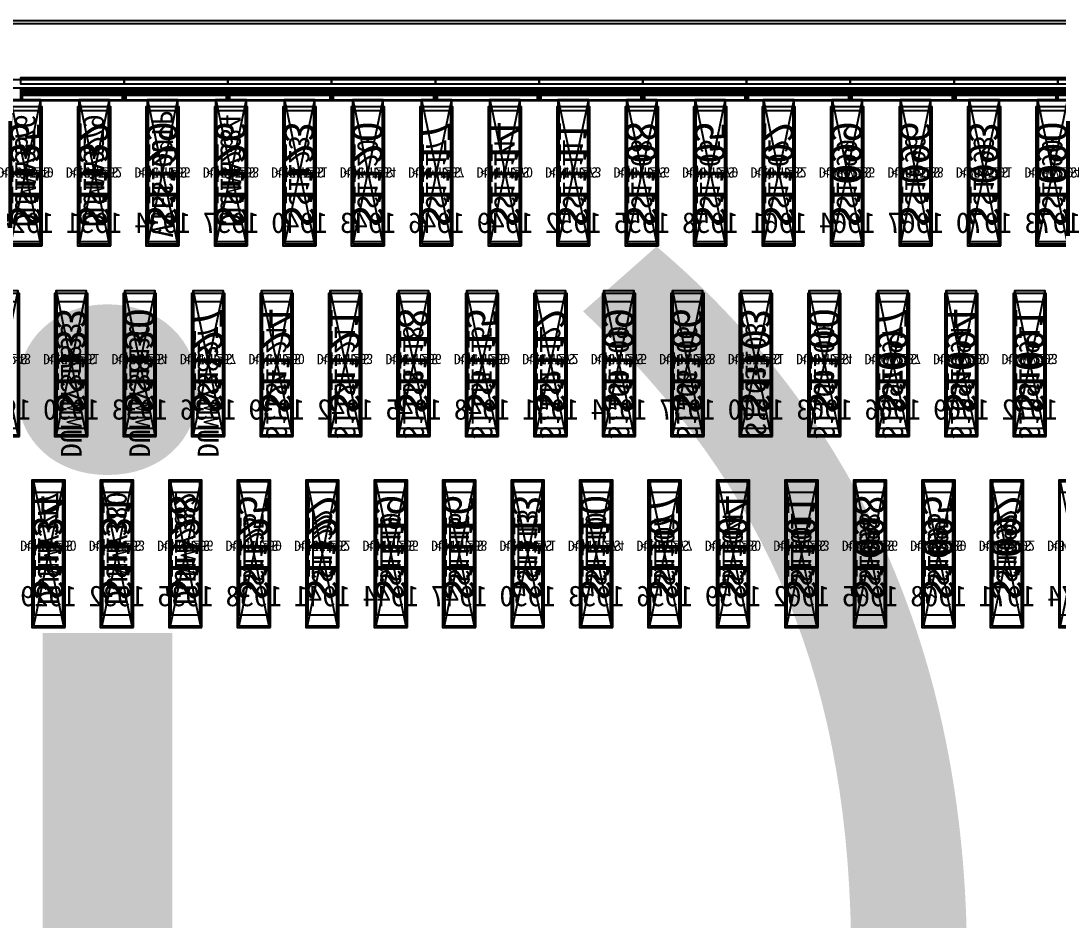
# Model space of a CAD drawing. Header units: millimetres. Extents: x 427 to 2444, y 137 to 817.
# Drawn here: x 1136.497 to 1136.997, y 301.218 to 301.651 of the extents above; entities that cross this region are included whole.
import ezdxf
from ezdxf.enums import TextEntityAlignment as Align

# ---------------------------------------------------------------- set-up
doc = ezdxf.new("R2010")
doc.units = ezdxf.units.MM
for name, color, linetype in [('L0', 211, 'Continuous'), ('L102', 91, 'Continuous'), ('L114', 213, 'Continuous'), ('L240', 60, 'Continuous'), ('L241', 200, 'Continuous'), ('L242', 51, 'Continuous'), ('L245', 53, 'Continuous'), ('L246', 93, 'Continuous'), ('L247', 13, 'Continuous'), ('L248', 171, 'Continuous'), ('L59', 140, 'Continuous'), ('L63', 4, 'Continuous')]:
    doc.layers.add(name, color=color, linetype=linetype)
doc.styles.add('txt', font='simhei.ttf')

# ---------------------------------------------------------------- blocks, each defined once
blk = doc.blocks.new('HX8394_F_PAD')
at = {"layer": 'L0'}
blk.add_lwpolyline([(-13.86, -0.4025), (-13.86, 0.4025), (13.86, 0.4025), (13.86, -0.4025), (-13.86, -0.4025)], close=True, dxfattribs=at)
at = {"layer": 'L241'}
blk.add_lwpolyline([(-13.9, -0.435), (-13.9, 0.435), (13.9, 0.435), (13.9, -0.435), (-13.9, -0.435)], close=True, dxfattribs=at)
at = {"layer": 'L242'}
for points in [[(-1.354, 0.3285), (-1.3555, 0.33), (-1.3555, 0.392), (-1.354, 0.3935), (-1.341, 0.3935), (-1.3395, 0.392), (-1.3395, 0.33), (-1.341, 0.3285), (-1.354, 0.3285)], [(-1.321, 0.3285), (-1.3225, 0.33), (-1.3225, 0.392), (-1.321, 0.3935), (-1.308, 0.3935), (-1.3065, 0.392), (-1.3065, 0.33), (-1.308, 0.3285), (-1.321, 0.3285)], [(-1.288, 0.3285), (-1.2895, 0.33), (-1.2895, 0.392), (-1.288, 0.3935), (-1.275, 0.3935), (-1.2735, 0.392), (-1.2735, 0.33), (-1.275, 0.3285), (-1.288, 0.3285)], [(-1.255, 0.3285), (-1.2565, 0.33), (-1.2565, 0.392), (-1.255, 0.3935), (-1.242, 0.3935), (-1.2405, 0.392), (-1.2405, 0.33), (-1.242, 0.3285), (-1.255, 0.3285)], [(-1.222, 0.3285), (-1.2235, 0.33), (-1.2235, 0.392), (-1.222, 0.3935), (-1.209, 0.3935), (-1.2075, 0.392), (-1.2075, 0.33), (-1.209, 0.3285), (-1.222, 0.3285)], [(-1.189, 0.3285), (-1.1905, 0.33), (-1.1905, 0.392), (-1.189, 0.3935), (-1.176, 0.3935), (-1.1745, 0.392), (-1.1745, 0.33), (-1.176, 0.3285), (-1.189, 0.3285)], [(-1.156, 0.3285), (-1.1575, 0.33), (-1.1575, 0.392), (-1.156, 0.3935), (-1.143, 0.3935), (-1.1415, 0.392), (-1.1415, 0.33), (-1.143, 0.3285), (-1.156, 0.3285)], [(-1.123, 0.3285), (-1.1245, 0.33), (-1.1245, 0.392), (-1.123, 0.3935), (-1.11, 0.3935), (-1.1085, 0.392), (-1.1085, 0.33), (-1.11, 0.3285), (-1.123, 0.3285)], [(-1.09, 0.3285), (-1.0915, 0.33), (-1.0915, 0.392), (-1.09, 0.3935), (-1.077, 0.3935), (-1.0755, 0.392), (-1.0755, 0.33), (-1.077, 0.3285), (-1.09, 0.3285)], [(-1.057, 0.3285), (-1.0585, 0.33), (-1.0585, 0.392), (-1.057, 0.3935), (-1.044, 0.3935), (-1.0425, 0.392), (-1.0425, 0.33), (-1.044, 0.3285), (-1.057, 0.3285)], [(-1.024, 0.3285), (-1.0255, 0.33), (-1.0255, 0.392), (-1.024, 0.3935), (-1.011, 0.3935), (-1.0095, 0.392), (-1.0095, 0.33), (-1.011, 0.3285), (-1.024, 0.3285)], [(-0.991, 0.3285), (-0.9925, 0.33), (-0.9925, 0.392), (-0.991, 0.3935), (-0.978, 0.3935), (-0.9765, 0.392), (-0.9765, 0.33), (-0.978, 0.3285), (-0.991, 0.3285)], [(-0.958, 0.3285), (-0.9595, 0.33), (-0.9595, 0.392), (-0.958, 0.3935), (-0.945, 0.3935), (-0.9435, 0.392), (-0.9435, 0.33), (-0.945, 0.3285), (-0.958, 0.3285)], [(-0.925, 0.3285), (-0.9265, 0.33), (-0.9265, 0.392), (-0.925, 0.3935), (-0.912, 0.3935), (-0.9105, 0.392), (-0.9105, 0.33), (-0.912, 0.3285), (-0.925, 0.3285)], [(-0.892, 0.3285), (-0.8935, 0.33), (-0.8935, 0.392), (-0.892, 0.3935), (-0.879, 0.3935), (-0.8775, 0.392), (-0.8775, 0.33), (-0.879, 0.3285), (-0.892, 0.3285)], [(-0.859, 0.3285), (-0.8605, 0.33), (-0.8605, 0.392), (-0.859, 0.3935), (-0.846, 0.3935), (-0.8445, 0.392), (-0.8445, 0.33), (-0.846, 0.3285), (-0.859, 0.3285)], [(-1.343, 0.2385), (-1.3445, 0.24), (-1.3445, 0.302), (-1.343, 0.3035), (-1.33, 0.3035), (-1.3285, 0.302), (-1.3285, 0.24), (-1.33, 0.2385), (-1.343, 0.2385)], [(-1.31, 0.2385), (-1.3115, 0.24), (-1.3115, 0.302), (-1.31, 0.3035), (-1.297, 0.3035), (-1.2955, 0.302), (-1.2955, 0.24), (-1.297, 0.2385), (-1.31, 0.2385)], [(-1.277, 0.2385), (-1.2785, 0.24), (-1.2785, 0.302), (-1.277, 0.3035), (-1.264, 0.3035), (-1.2625, 0.302), (-1.2625, 0.24), (-1.264, 0.2385), (-1.277, 0.2385)], [(-1.244, 0.2385), (-1.2455, 0.24), (-1.2455, 0.302), (-1.244, 0.3035), (-1.231, 0.3035), (-1.2295, 0.302), (-1.2295, 0.24), (-1.231, 0.2385), (-1.244, 0.2385)], [(-1.211, 0.2385), (-1.2125, 0.24), (-1.2125, 0.302), (-1.211, 0.3035), (-1.198, 0.3035), (-1.1965, 0.302), (-1.1965, 0.24), (-1.198, 0.2385), (-1.211, 0.2385)], [(-1.178, 0.2385), (-1.1795, 0.24), (-1.1795, 0.302), (-1.178, 0.3035), (-1.165, 0.3035), (-1.1635, 0.302), (-1.1635, 0.24), (-1.165, 0.2385), (-1.178, 0.2385)], [(-1.145, 0.2385), (-1.1465, 0.24), (-1.1465, 0.302), (-1.145, 0.3035), (-1.132, 0.3035), (-1.1305, 0.302), (-1.1305, 0.24), (-1.132, 0.2385), (-1.145, 0.2385)], [(-1.112, 0.2385), (-1.1135, 0.24), (-1.1135, 0.302), (-1.112, 0.3035), (-1.099, 0.3035), (-1.0975, 0.302), (-1.0975, 0.24), (-1.099, 0.2385), (-1.112, 0.2385)], [(-1.079, 0.2385), (-1.0805, 0.24), (-1.0805, 0.302), (-1.079, 0.3035), (-1.066, 0.3035), (-1.0645, 0.302), (-1.0645, 0.24), (-1.066, 0.2385), (-1.079, 0.2385)], [(-1.046, 0.2385), (-1.0475, 0.24), (-1.0475, 0.302), (-1.046, 0.3035), (-1.033, 0.3035), (-1.0315, 0.302), (-1.0315, 0.24), (-1.033, 0.2385), (-1.046, 0.2385)], [(-1.013, 0.2385), (-1.0145, 0.24), (-1.0145, 0.302), (-1.013, 0.3035), (-1, 0.3035), (-0.9985, 0.302), (-0.9985, 0.24), (-1, 0.2385), (-1.013, 0.2385)], [(-0.98, 0.2385), (-0.9815, 0.24), (-0.9815, 0.302), (-0.98, 0.3035), (-0.967, 0.3035), (-0.9655, 0.302), (-0.9655, 0.24), (-0.967, 0.2385), (-0.98, 0.2385)], [(-0.947, 0.2385), (-0.9485, 0.24), (-0.9485, 0.302), (-0.947, 0.3035), (-0.934, 0.3035), (-0.9325, 0.302), (-0.9325, 0.24), (-0.934, 0.2385), (-0.947, 0.2385)], [(-0.914, 0.2385), (-0.9155, 0.24), (-0.9155, 0.302), (-0.914, 0.3035), (-0.901, 0.3035), (-0.8995, 0.302), (-0.8995, 0.24), (-0.901, 0.2385), (-0.914, 0.2385)], [(-0.881, 0.2385), (-0.8825, 0.24), (-0.8825, 0.302), (-0.881, 0.3035), (-0.868, 0.3035), (-0.8665, 0.302), (-0.8665, 0.24), (-0.868, 0.2385), (-0.881, 0.2385)], [(-1.332, 0.1485), (-1.3335, 0.15), (-1.3335, 0.212), (-1.332, 0.2135), (-1.319, 0.2135), (-1.3175, 0.212), (-1.3175, 0.15), (-1.319, 0.1485), (-1.332, 0.1485)], [(-1.299, 0.1485), (-1.3005, 0.15), (-1.3005, 0.212), (-1.299, 0.2135), (-1.286, 0.2135), (-1.2845, 0.212), (-1.2845, 0.15), (-1.286, 0.1485), (-1.299, 0.1485)], [(-1.266, 0.1485), (-1.2675, 0.15), (-1.2675, 0.212), (-1.266, 0.2135), (-1.253, 0.2135), (-1.2515, 0.212), (-1.2515, 0.15), (-1.253, 0.1485), (-1.266, 0.1485)], [(-1.233, 0.1485), (-1.2345, 0.15), (-1.2345, 0.212), (-1.233, 0.2135), (-1.22, 0.2135), (-1.2185, 0.212), (-1.2185, 0.15), (-1.22, 0.1485), (-1.233, 0.1485)], [(-1.2, 0.1485), (-1.2015, 0.15), (-1.2015, 0.212), (-1.2, 0.2135), (-1.187, 0.2135), (-1.1855, 0.212), (-1.1855, 0.15), (-1.187, 0.1485), (-1.2, 0.1485)], [(-1.167, 0.1485), (-1.1685, 0.15), (-1.1685, 0.212), (-1.167, 0.2135), (-1.154, 0.2135), (-1.1525, 0.212), (-1.1525, 0.15), (-1.154, 0.1485), (-1.167, 0.1485)], [(-1.134, 0.1485), (-1.1355, 0.15), (-1.1355, 0.212), (-1.134, 0.2135), (-1.121, 0.2135), (-1.1195, 0.212), (-1.1195, 0.15), (-1.121, 0.1485), (-1.134, 0.1485)], [(-1.101, 0.1485), (-1.1025, 0.15), (-1.1025, 0.212), (-1.101, 0.2135), (-1.088, 0.2135), (-1.0865, 0.212), (-1.0865, 0.15), (-1.088, 0.1485), (-1.101, 0.1485)], [(-1.068, 0.1485), (-1.0695, 0.15), (-1.0695, 0.212), (-1.068, 0.2135), (-1.055, 0.2135), (-1.0535, 0.212), (-1.0535, 0.15), (-1.055, 0.1485), (-1.068, 0.1485)], [(-1.035, 0.1485), (-1.0365, 0.15), (-1.0365, 0.212), (-1.035, 0.2135), (-1.022, 0.2135), (-1.0205, 0.212), (-1.0205, 0.15), (-1.022, 0.1485), (-1.035, 0.1485)], [(-1.002, 0.1485), (-1.0035, 0.15), (-1.0035, 0.212), (-1.002, 0.2135), (-0.989, 0.2135), (-0.9875, 0.212), (-0.9875, 0.15), (-0.989, 0.1485), (-1.002, 0.1485)], [(-0.969, 0.1485), (-0.9705, 0.15), (-0.9705, 0.212), (-0.969, 0.2135), (-0.956, 0.2135), (-0.9545, 0.212), (-0.9545, 0.15), (-0.956, 0.1485), (-0.969, 0.1485)], [(-0.936, 0.1485), (-0.9375, 0.15), (-0.9375, 0.212), (-0.936, 0.2135), (-0.923, 0.2135), (-0.9215, 0.212), (-0.9215, 0.15), (-0.923, 0.1485), (-0.936, 0.1485)], [(-0.903, 0.1485), (-0.9045, 0.15), (-0.9045, 0.212), (-0.903, 0.2135), (-0.89, 0.2135), (-0.8885, 0.212), (-0.8885, 0.15), (-0.89, 0.1485), (-0.903, 0.1485)], [(-0.87, 0.1485), (-0.8715, 0.15), (-0.8715, 0.212), (-0.87, 0.2135), (-0.857, 0.2135), (-0.8555, 0.212), (-0.8555, 0.15), (-0.857, 0.1485), (-0.87, 0.1485)]]:
    blk.add_lwpolyline(points, close=True, dxfattribs=at)
at = {"layer": 'L247', "style": 'txt'}
for s, p in [('S1090', (-1.3475, 0.361)), ('S1093', (-1.3145, 0.362666)), ('S1096', (-1.2815, 0.362666)), ('S1099', (-1.2485, 0.361)), ('S1102', (-1.2155, 0.361)), ('S1105', (-1.1825, 0.361)), ('S1108', (-1.1495, 0.361)), ('S1111', (-1.1165, 0.361)), ('S1114', (-1.0835, 0.361)), ('S1117', (-1.0505, 0.361)), ('S1120', (-1.0175, 0.361)), ('S1123', (-0.9845, 0.362666)), ('S1126', (-0.9515, 0.362666)), ('S1129', (-0.9185, 0.361)), ('S1132', (-0.8855, 0.362666)), ('S1135', (-0.8525, 0.362666)), ('S1091', (-1.3365, 0.271)), ('S1094', (-1.3035, 0.271)), ('S1097', (-1.2705, 0.271)), ('S1100', (-1.2375, 0.271)), ('S1103', (-1.2045, 0.272666)), ('S1106', (-1.1715, 0.271)), ('S1109', (-1.1385, 0.271)), ('S1112', (-1.1055, 0.271)), ('S1115', (-1.0725, 0.271)), ('S1118', (-1.0395, 0.271)), ('S1121', (-1.0065, 0.271)), ('S1124', (-0.9735, 0.271)), ('S1127', (-0.9405, 0.271)), ('S1130', (-0.9075, 0.272666)), ('S1133', (-0.8745, 0.272666)), ('S1092', (-1.3255, 0.182666)), ('S1095', (-1.2925, 0.181)), ('S1098', (-1.2595, 0.181)), ('S1101', (-1.2265, 0.181)), ('S1104', (-1.1935, 0.181)), ('S1107', (-1.1605, 0.181)), ('S1110', (-1.1275, 0.181)), ('S1113', (-1.0945, 0.182666)), ('S1116', (-1.0615, 0.181)), ('S1119', (-1.0285, 0.181)), ('S1122', (-0.9955, 0.182666)), ('S1125', (-0.9625, 0.181)), ('S1128', (-0.9295, 0.181)), ('S1131', (-0.8965, 0.182666)), ('S1134', (-0.8635, 0.182666))]:
    blk.add_text(s, height=0.01, rotation=90, dxfattribs=at).set_placement(p, align=Align.MIDDLE_CENTER)
at = {"layer": 'L248', "style": 'txt'}
blk.add_text('27800x870(include SR&SL)', height=0.5, dxfattribs=at).set_placement((-0.381772, 0.019694), align=Align.MIDDLE_CENTER)
blk = doc.blocks.new('NTBUMP_65X16')
at = {"layer": 'L242'}
blk.add_lwpolyline([(-0.008, -0.0325), (-0.008, 0.0325), (0.008, 0.0325), (0.008, -0.0325), (-0.008, -0.0325)], close=True, dxfattribs=at)
blk = doc.blocks.new('ILI9881C_AA_NTBUMP_PM_875UM')
at = {"layer": 'L241'}
blk.add_lwpolyline([(-13.92, -0.4375), (-13.92, 0.4375), (13.92, 0.4375), (13.92, -0.4375), (-13.92, -0.4375)], close=True, dxfattribs=at)
at = {"rotation": 180}
for p in [(-1.3475, 0.365), (-1.3145, 0.365), (-1.2815, 0.365), (-1.2485, 0.365), (-1.2155, 0.365), (-1.1825, 0.365), (-1.1495, 0.365), (-1.1165, 0.365), (-1.0835, 0.365), (-1.0505, 0.365), (-1.0175, 0.365), (-0.9845, 0.365), (-0.9515, 0.365), (-0.9185, 0.365), (-0.8855, 0.365), (-0.8525, 0.365), (-1.3365, 0.275), (-1.3035, 0.275), (-1.2705, 0.275), (-1.2375, 0.275), (-1.2045, 0.275), (-1.1715, 0.275), (-1.1385, 0.275), (-1.1055, 0.275), (-1.0725, 0.275), (-1.0395, 0.275), (-1.0065, 0.275), (-0.9735, 0.275), (-0.9405, 0.275), (-0.9075, 0.275), (-0.8745, 0.275), (-1.3255, 0.185), (-1.2925, 0.185), (-1.2595, 0.185), (-1.2265, 0.185), (-1.1935, 0.185), (-1.1605, 0.185), (-1.1275, 0.185), (-1.0945, 0.185), (-1.0615, 0.185), (-1.0285, 0.185), (-0.9955, 0.185), (-0.9625, 0.185), (-0.9295, 0.185), (-0.8965, 0.185), (-0.8635, 0.185)]:
    blk.add_blockref('NTBUMP_65X16', p, dxfattribs=at)
at = {"layer": 'L246', "style": 'txt'}
for s, p in [('S1090', (-1.3475, 0.365)), ('S1093', (-1.3145, 0.365)), ('S1096', (-1.2815, 0.365)), ('S1099', (-1.2485, 0.365)), ('S1102', (-1.2155, 0.365)), ('S1105', (-1.1825, 0.365)), ('S1108', (-1.1495, 0.365)), ('S1111', (-1.1165, 0.365)), ('S1114', (-1.0835, 0.365)), ('S1117', (-1.0505, 0.365)), ('S1120', (-1.0175, 0.365)), ('S1123', (-0.9845, 0.365)), ('S1126', (-0.9515, 0.365)), ('S1129', (-0.9185, 0.365)), ('S1132', (-0.8855, 0.365)), ('S1135', (-0.8525, 0.365)), ('S1091', (-1.3365, 0.275)), ('S1094', (-1.3035, 0.275)), ('S1097', (-1.2705, 0.275)), ('S1100', (-1.2375, 0.275)), ('S1103', (-1.2045, 0.275)), ('S1106', (-1.1715, 0.275)), ('S1109', (-1.1385, 0.275)), ('S1112', (-1.1055, 0.275)), ('S1115', (-1.0725, 0.275)), ('S1118', (-1.0395, 0.275)), ('S1121', (-1.0065, 0.275)), ('S1124', (-0.9735, 0.275)), ('S1127', (-0.9405, 0.275)), ('S1130', (-0.9075, 0.275)), ('S1133', (-0.8745, 0.275)), ('S1092', (-1.3255, 0.185)), ('S1095', (-1.2925, 0.185)), ('S1098', (-1.2595, 0.185)), ('S1101', (-1.2265, 0.185)), ('S1104', (-1.1935, 0.185)), ('S1107', (-1.1605, 0.185)), ('S1110', (-1.1275, 0.185)), ('S1113', (-1.0945, 0.185)), ('S1116', (-1.0615, 0.185)), ('S1119', (-1.0285, 0.185)), ('S1122', (-0.9955, 0.185)), ('S1125', (-0.9625, 0.185)), ('S1128', (-0.9295, 0.185)), ('S1131', (-0.8965, 0.185)), ('S1134', (-0.8635, 0.185))]:
    blk.add_text(s, height=0.015, rotation=90, dxfattribs=at).set_placement(p, align=Align.MIDDLE_CENTER)
for s, p in [('1973', (-1.3475, 0.341666)), ('1970', (-1.3145, 0.341666)), ('1967', (-1.2815, 0.341666)), ('1964', (-1.2485, 0.341666)), ('1961', (-1.2155, 0.341666)), ('1958', (-1.1825, 0.341666)), ('1955', (-1.1495, 0.341666)), ('1952', (-1.1165, 0.341666)), ('1949', (-1.0835, 0.341666)), ('1946', (-1.0505, 0.341666)), ('1943', (-1.0175, 0.341666)), ('1940', (-0.9845, 0.341666)), ('1937', (-0.9515, 0.341666)), ('1934', (-0.9185, 0.341666)), ('1931', (-0.8855, 0.341666)), ('1928', (-0.8525, 0.341666)), ('1972', (-1.3365, 0.251666)), ('1969', (-1.3035, 0.251666)), ('1966', (-1.2705, 0.251666)), ('1963', (-1.2375, 0.251666)), ('1960', (-1.2045, 0.251666)), ('1957', (-1.1715, 0.251666)), ('1954', (-1.1385, 0.251666)), ('1951', (-1.1055, 0.251666)), ('1948', (-1.0725, 0.251666)), ('1945', (-1.0395, 0.251666)), ('1942', (-1.0065, 0.251666)), ('1939', (-0.9735, 0.251666)), ('1936', (-0.9405, 0.251666)), ('1933', (-0.9075, 0.251666)), ('1930', (-0.8745, 0.251666)), ('1927', (-0.8415, 0.251666)), ('1974', (-1.3585, 0.161666)), ('1971', (-1.3255, 0.161666)), ('1968', (-1.2925, 0.161666)), ('1965', (-1.2595, 0.161666)), ('1962', (-1.2265, 0.161666)), ('1959', (-1.1935, 0.161666)), ('1956', (-1.1605, 0.161666)), ('1953', (-1.1275, 0.161666)), ('1950', (-1.0945, 0.161666)), ('1947', (-1.0615, 0.161666)), ('1944', (-1.0285, 0.161666)), ('1941', (-0.9955, 0.161666)), ('1938', (-0.9625, 0.161666)), ('1935', (-0.9295, 0.161666)), ('1932', (-0.8965, 0.161666)), ('1929', (-0.8635, 0.161666))]:
    blk.add_text(s, height=0.01, dxfattribs=at).set_placement(p, align=Align.MIDDLE_CENTER)
blk = doc.blocks.new('OUT_3BUMP')
at = {"layer": 'L242'}
for points in [[(0, 0.206), (0, 0.271), (0.016, 0.271), (0.016, 0.206), (0, 0.206)], [(0.011, 0.116), (0.011, 0.181), (0.027, 0.181), (0.027, 0.116), (0.011, 0.116)], [(0.022, 0.026), (0.022, 0.091), (0.038, 0.091), (0.038, 0.026), (0.022, 0.026)]]:
    blk.add_lwpolyline(points, close=True, dxfattribs=at)
blk = doc.blocks.new('JD9365Z_PAD_20170829_Y880')
at = {"layer": 'L241'}
blk.add_lwpolyline([(-13.95, -0.41), (-13.95, 0.41), (13.95, 0.41), (13.95, -0.41), (-13.95, -0.41)], close=True, dxfattribs=at)
at = {"row_count": 1, "column_count": 84, "row_spacing": 0.245, "column_spacing": 0.033}
blk.add_blockref('OUT_3BUMP', (-1.3885, 0.13), dxfattribs=at)
at = {"layer": 'L240', "style": 'txt'}
for s, p in [('DUMMY294', (-1.3475, 0.369333)), ('DUMMY291', (-1.3145, 0.369333)), ('DUMMY288', (-1.2815, 0.369333)), ('DUMMY285', (-1.2485, 0.369333)), ('DUMMY282', (-1.2155, 0.369333)), ('DUMMY279', (-1.1825, 0.369333)), ('DUMMY276', (-1.1495, 0.369333)), ('DUMMY273', (-1.1165, 0.369333)), ('DUMMY270', (-1.0835, 0.369333)), ('DUMMY267', (-1.0505, 0.369333)), ('DUMMY264', (-1.0175, 0.369333)), ('DUMMY261', (-0.9845, 0.369333)), ('DUMMY258', (-0.9515, 0.369333)), ('DUMMY255', (-0.9185, 0.369333)), ('DUMMY252', (-0.8855, 0.369333)), ('DUMMY249', (-0.8525, 0.369333)), ('DUMMY293', (-1.3365, 0.279333)), ('DUMMY290', (-1.3035, 0.279333)), ('DUMMY287', (-1.2705, 0.279333)), ('DUMMY284', (-1.2375, 0.279333)), ('DUMMY281', (-1.2045, 0.279333)), ('DUMMY278', (-1.1715, 0.279333)), ('DUMMY275', (-1.1385, 0.279333)), ('DUMMY272', (-1.1055, 0.279333)), ('DUMMY269', (-1.0725, 0.279333)), ('DUMMY266', (-1.0395, 0.279333)), ('DUMMY263', (-1.0065, 0.279333)), ('DUMMY260', (-0.9735, 0.279333)), ('DUMMY257', (-0.9405, 0.279333)), ('DUMMY254', (-0.9075, 0.279333)), ('DUMMY251', (-0.8745, 0.279333)), ('DUMMY248', (-0.8415, 0.279333)), ('DUMMY295', (-1.3585, 0.189333)), ('DUMMY292', (-1.3255, 0.189333)), ('DUMMY289', (-1.2925, 0.189333)), ('DUMMY286', (-1.2595, 0.189333)), ('DUMMY283', (-1.2265, 0.189333)), ('DUMMY280', (-1.1935, 0.189333)), ('DUMMY277', (-1.1605, 0.189333)), ('DUMMY274', (-1.1275, 0.189333)), ('DUMMY271', (-1.0945, 0.189333)), ('DUMMY268', (-1.0615, 0.189333)), ('DUMMY265', (-1.0285, 0.189333)), ('DUMMY262', (-0.9955, 0.189333)), ('DUMMY259', (-0.9625, 0.189333)), ('DUMMY256', (-0.9295, 0.189333)), ('DUMMY253', (-0.8965, 0.189333)), ('DUMMY250', (-0.8635, 0.189333))]:
    blk.add_text(s, height=0.005, rotation=180, dxfattribs=at).set_placement(p, align=Align.MIDDLE_CENTER)
blk = doc.blocks.new('NV3052C3P_BUMP_ORI_20190911')
at = {"layer": 'L241'}
blk.add_lwpolyline([(-13.8, -0.398), (-13.8, 0.398), (13.8, 0.398), (13.8, -0.398), (-13.8, -0.398)], close=True, dxfattribs=at)
at = {"layer": 'L242'}
for points in [[(-1.3555, 0.32), (-1.3555, 0.385), (-1.3395, 0.385), (-1.3395, 0.32), (-1.3555, 0.32)], [(-1.3225, 0.32), (-1.3225, 0.385), (-1.3065, 0.385), (-1.3065, 0.32), (-1.3225, 0.32)], [(-1.2895, 0.32), (-1.2895, 0.385), (-1.2735, 0.385), (-1.2735, 0.32), (-1.2895, 0.32)], [(-1.2565, 0.32), (-1.2565, 0.385), (-1.2405, 0.385), (-1.2405, 0.32), (-1.2565, 0.32)], [(-1.2235, 0.32), (-1.2235, 0.385), (-1.2075, 0.385), (-1.2075, 0.32), (-1.2235, 0.32)], [(-1.1905, 0.32), (-1.1905, 0.385), (-1.1745, 0.385), (-1.1745, 0.32), (-1.1905, 0.32)], [(-1.1575, 0.32), (-1.1575, 0.385), (-1.1415, 0.385), (-1.1415, 0.32), (-1.1575, 0.32)], [(-1.1245, 0.32), (-1.1245, 0.385), (-1.1085, 0.385), (-1.1085, 0.32), (-1.1245, 0.32)], [(-1.0915, 0.32), (-1.0915, 0.385), (-1.0755, 0.385), (-1.0755, 0.32), (-1.0915, 0.32)], [(-1.0585, 0.32), (-1.0585, 0.385), (-1.0425, 0.385), (-1.0425, 0.32), (-1.0585, 0.32)], [(-1.0255, 0.32), (-1.0255, 0.385), (-1.0095, 0.385), (-1.0095, 0.32), (-1.0255, 0.32)], [(-0.9925, 0.32), (-0.9925, 0.385), (-0.9765, 0.385), (-0.9765, 0.32), (-0.9925, 0.32)], [(-0.9595, 0.32), (-0.9595, 0.385), (-0.9435, 0.385), (-0.9435, 0.32), (-0.9595, 0.32)], [(-0.9265, 0.32), (-0.9265, 0.385), (-0.9105, 0.385), (-0.9105, 0.32), (-0.9265, 0.32)], [(-0.8935, 0.32), (-0.8935, 0.385), (-0.8775, 0.385), (-0.8775, 0.32), (-0.8935, 0.32)], [(-0.8605, 0.32), (-0.8605, 0.385), (-0.8445, 0.385), (-0.8445, 0.32), (-0.8605, 0.32)], [(-1.3445, 0.23), (-1.3445, 0.295), (-1.3285, 0.295), (-1.3285, 0.23), (-1.3445, 0.23)], [(-1.3115, 0.23), (-1.3115, 0.295), (-1.2955, 0.295), (-1.2955, 0.23), (-1.3115, 0.23)], [(-1.2785, 0.23), (-1.2785, 0.295), (-1.2625, 0.295), (-1.2625, 0.23), (-1.2785, 0.23)], [(-1.2455, 0.23), (-1.2455, 0.295), (-1.2295, 0.295), (-1.2295, 0.23), (-1.2455, 0.23)], [(-1.2125, 0.23), (-1.2125, 0.295), (-1.1965, 0.295), (-1.1965, 0.23), (-1.2125, 0.23)], [(-1.1795, 0.23), (-1.1795, 0.295), (-1.1635, 0.295), (-1.1635, 0.23), (-1.1795, 0.23)], [(-1.1465, 0.23), (-1.1465, 0.295), (-1.1305, 0.295), (-1.1305, 0.23), (-1.1465, 0.23)], [(-1.1135, 0.23), (-1.1135, 0.295), (-1.0975, 0.295), (-1.0975, 0.23), (-1.1135, 0.23)], [(-1.0805, 0.23), (-1.0805, 0.295), (-1.0645, 0.295), (-1.0645, 0.23), (-1.0805, 0.23)], [(-1.0475, 0.23), (-1.0475, 0.295), (-1.0315, 0.295), (-1.0315, 0.23), (-1.0475, 0.23)], [(-1.0145, 0.23), (-1.0145, 0.295), (-0.9985, 0.295), (-0.9985, 0.23), (-1.0145, 0.23)], [(-0.9815, 0.23), (-0.9815, 0.295), (-0.9655, 0.295), (-0.9655, 0.23), (-0.9815, 0.23)], [(-0.9485, 0.23), (-0.9485, 0.295), (-0.9325, 0.295), (-0.9325, 0.23), (-0.9485, 0.23)], [(-0.9155, 0.23), (-0.9155, 0.295), (-0.8995, 0.295), (-0.8995, 0.23), (-0.9155, 0.23)], [(-0.8825, 0.23), (-0.8825, 0.295), (-0.8665, 0.295), (-0.8665, 0.23), (-0.8825, 0.23)], [(-1.3335, 0.14), (-1.3335, 0.205), (-1.3175, 0.205), (-1.3175, 0.14), (-1.3335, 0.14)], [(-1.3005, 0.14), (-1.3005, 0.205), (-1.2845, 0.205), (-1.2845, 0.14), (-1.3005, 0.14)], [(-1.2675, 0.14), (-1.2675, 0.205), (-1.2515, 0.205), (-1.2515, 0.14), (-1.2675, 0.14)], [(-1.2345, 0.14), (-1.2345, 0.205), (-1.2185, 0.205), (-1.2185, 0.14), (-1.2345, 0.14)], [(-1.2015, 0.14), (-1.2015, 0.205), (-1.1855, 0.205), (-1.1855, 0.14), (-1.2015, 0.14)], [(-1.1685, 0.14), (-1.1685, 0.205), (-1.1525, 0.205), (-1.1525, 0.14), (-1.1685, 0.14)], [(-1.1355, 0.14), (-1.1355, 0.205), (-1.1195, 0.205), (-1.1195, 0.14), (-1.1355, 0.14)], [(-1.1025, 0.14), (-1.1025, 0.205), (-1.0865, 0.205), (-1.0865, 0.14), (-1.1025, 0.14)], [(-1.0695, 0.14), (-1.0695, 0.205), (-1.0535, 0.205), (-1.0535, 0.14), (-1.0695, 0.14)], [(-1.0365, 0.14), (-1.0365, 0.205), (-1.0205, 0.205), (-1.0205, 0.14), (-1.0365, 0.14)], [(-1.0035, 0.14), (-1.0035, 0.205), (-0.9875, 0.205), (-0.9875, 0.14), (-1.0035, 0.14)], [(-0.9705, 0.14), (-0.9705, 0.205), (-0.9545, 0.205), (-0.9545, 0.14), (-0.9705, 0.14)], [(-0.9375, 0.14), (-0.9375, 0.205), (-0.9215, 0.205), (-0.9215, 0.14), (-0.9375, 0.14)], [(-0.9045, 0.14), (-0.9045, 0.205), (-0.8885, 0.205), (-0.8885, 0.14), (-0.9045, 0.14)], [(-0.8715, 0.14), (-0.8715, 0.205), (-0.8555, 0.205), (-0.8555, 0.14), (-0.8715, 0.14)]]:
    blk.add_lwpolyline(points, close=True, dxfattribs=at)
at = {"layer": 'L245', "style": 'txt'}
for s, p in [('S<1090>', (-1.347548, 0.353326)), ('S<1093>', (-1.314548, 0.353326)), ('S<1096>', (-1.281548, 0.353326)), ('S<1099>', (-1.248548, 0.353326)), ('S<1102>', (-1.215548, 0.353326)), ('S<1105>', (-1.182548, 0.353326)), ('S<1108>', (-1.149548, 0.353326)), ('S<1111>', (-1.116548, 0.353326)), ('S<1114>', (-1.083548, 0.353326)), ('S<1117>', (-1.050548, 0.353326)), ('S<1120>', (-1.017548, 0.353326)), ('S<1123>', (-0.984548, 0.353326)), ('S<1126>', (-0.951548, 0.353326)), ('S<1129>', (-0.918548, 0.353326)), ('S<1132>', (-0.885548, 0.353326)), ('S<1135>', (-0.852548, 0.353326)), ('S<1091>', (-1.336548, 0.263326)), ('S<1094>', (-1.303548, 0.263326)), ('S<1097>', (-1.270548, 0.263326)), ('S<1100>', (-1.237548, 0.263326)), ('S<1103>', (-1.204548, 0.263326)), ('S<1106>', (-1.171548, 0.263326)), ('S<1109>', (-1.138548, 0.263326)), ('S<1112>', (-1.105548, 0.263326)), ('S<1115>', (-1.072548, 0.263326)), ('S<1118>', (-1.039548, 0.263326)), ('S<1121>', (-1.006548, 0.263326)), ('S<1124>', (-0.973548, 0.263326)), ('S<1127>', (-0.940548, 0.263326)), ('S<1130>', (-0.907548, 0.263326)), ('S<1133>', (-0.874548, 0.263326)), ('S<1136>', (-0.841548, 0.263326)), ('S<1089>', (-1.358548, 0.173326)), ('S<1092>', (-1.325548, 0.173326)), ('S<1095>', (-1.292548, 0.173326)), ('S<1098>', (-1.259548, 0.173326)), ('S<1101>', (-1.226548, 0.173326)), ('S<1104>', (-1.193548, 0.173326)), ('S<1107>', (-1.160548, 0.173326)), ('S<1110>', (-1.127548, 0.173326)), ('S<1113>', (-1.094548, 0.173326)), ('S<1116>', (-1.061548, 0.173326)), ('S<1119>', (-1.028548, 0.173326)), ('S<1122>', (-0.995548, 0.173326)), ('S<1125>', (-0.962548, 0.173326)), ('S<1128>', (-0.929548, 0.173326)), ('S<1131>', (-0.896548, 0.173326)), ('S<1134>', (-0.863548, 0.173326))]:
    blk.add_text(s, height=0.005, dxfattribs=at).set_placement(p, align=Align.MIDDLE_CENTER)
blk = doc.blocks.new('BUMP_14_65')
at = {"layer": 'L242'}
blk.add_lwpolyline([(-0.007, -0.022), (-0.007, 0.043), (0.007, 0.043), (0.007, -0.022), (-0.007, -0.022)], close=True, dxfattribs=at)
blk = doc.blocks.new('FL11283_A_OTHER')
at = {"layer": 'L102'}
blk.add_lwpolyline([(-13.86, 0), (-13.86, 0.41), (0, 0.41), (0, 0), (-13.86, 0)], close=True, dxfattribs=at)
at = {"layer": 'L241'}
blk.add_lwpolyline([(-13.86, -0.41), (-13.86, 0.41), (13.86, 0.41), (13.86, 0.404), (-13.854, 0.404), (-13.854, -0.404), (13.854, -0.404), (13.854, 0.404), (13.86, 0.404), (13.86, -0.41), (-13.86, -0.41)], close=True, dxfattribs=at)
at = {"layer": 'L59'}
blk.add_lwpolyline([(-13.86, -0.41), (-13.86, 0.41), (13.86, 0.41), (13.86, -0.41), (-13.86, -0.41)], close=True, dxfattribs=at)
for p in [(-1.3475, 0.358), (-1.3145, 0.358), (-1.2815, 0.358), (-1.2485, 0.358), (-1.2155, 0.358), (-1.1825, 0.358), (-1.1495, 0.358), (-1.1165, 0.358), (-1.0835, 0.358), (-1.0505, 0.358), (-1.0175, 0.358), (-0.9845, 0.358), (-0.9515, 0.358), (-0.9185, 0.358), (-0.8855, 0.358), (-0.8525, 0.358), (-1.3365, 0.268), (-1.3035, 0.268), (-1.2705, 0.268), (-1.2375, 0.268), (-1.2045, 0.268), (-1.1715, 0.268), (-1.1385, 0.268), (-1.1055, 0.268), (-1.0725, 0.268), (-1.0395, 0.268), (-1.0065, 0.268), (-0.9735, 0.268), (-0.9405, 0.268), (-0.9075, 0.268), (-0.8745, 0.268), (-1.3255, 0.178), (-1.2925, 0.178), (-1.2595, 0.178), (-1.2265, 0.178), (-1.1935, 0.178), (-1.1605, 0.178), (-1.1275, 0.178), (-1.0945, 0.178), (-1.0615, 0.178), (-1.0285, 0.178), (-0.9955, 0.178), (-0.9625, 0.178), (-0.9295, 0.178), (-0.8965, 0.178), (-0.8635, 0.178)]:
    blk.add_blockref('BUMP_14_65', p)
at = {"layer": 'L102', "style": 'txt'}
for s, p in [('DUMMY384', (-0.9515, 0.370166)), ('VTESTOUTP', (-0.9185, 0.3685)), ('DUMMY379', (-0.8855, 0.370166)), ('DUMMY376', (-0.8525, 0.370166)), ('S1093', (-1.3145, 0.370166)), ('S1096', (-1.2815, 0.370166)), ('S1123', (-0.9845, 0.370166)), ('S1090', (-1.3475, 0.3685)), ('S1099', (-1.2485, 0.3685)), ('S1102', (-1.2155, 0.3685)), ('S1105', (-1.1825, 0.3685)), ('S1108', (-1.1495, 0.3685)), ('S1111', (-1.1165, 0.3685)), ('S1114', (-1.0835, 0.3685)), ('S1117', (-1.0505, 0.3685)), ('S1120', (-1.0175, 0.3685)), ('DUMMY383', (-0.9405, 0.259166)), ('DUMMY381', (-0.9075, 0.259166)), ('DUMMY378', (-0.8745, 0.259166)), ('S1103', (-1.2045, 0.259166)), ('S1091', (-1.3365, 0.2575)), ('S1094', (-1.3035, 0.2575)), ('S1097', (-1.2705, 0.2575)), ('S1100', (-1.2375, 0.2575)), ('S1106', (-1.1715, 0.2575)), ('S1109', (-1.1385, 0.2575)), ('S1112', (-1.1055, 0.2575)), ('S1115', (-1.0725, 0.2575)), ('S1118', (-1.0395, 0.2575)), ('S1121', (-1.0065, 0.2575)), ('S1124', (-0.9735, 0.2575)), ('DUMMY382', (-0.9295, 0.188166)), ('DUMMY380', (-0.8965, 0.188166)), ('DUMMY377', (-0.8635, 0.188166)), ('S1092', (-1.3255, 0.188166)), ('S1095', (-1.2925, 0.1865)), ('S1098', (-1.2595, 0.1865)), ('S1101', (-1.2265, 0.1865)), ('S1104', (-1.1935, 0.1865)), ('S1107', (-1.1605, 0.1865)), ('S1110', (-1.1275, 0.1865)), ('S1113', (-1.0945, 0.188166)), ('S1116', (-1.0615, 0.1865)), ('S1119', (-1.0285, 0.1865)), ('S1122', (-0.9955, 0.188166)), ('S1125', (-0.9625, 0.1865))]:
    blk.add_text(s, height=0.01, rotation=90, dxfattribs=at).set_placement(p, align=Align.MIDDLE_CENTER)
blk = doc.blocks.new('GC9702_LCDPAD_BUMP')
at = {"layer": 'L242'}
blk.add_lwpolyline([(-0.008, -0.0325), (-0.008, 0.0325), (0.008, 0.0325), (0.008, -0.0325), (-0.008, -0.0325)], close=True, dxfattribs=at)
blk = doc.blocks.new('GC9702_BUMP_NOCOMPENSATION')
at = {"layer": 'L114', "const_width": 0.004}
for points in [[(-1.4, 0.378), (-1.35, 0.378)], [(-1.4, 0.378), (-1.35, 0.378)], [(-1.4, 0.378), (-1.35, 0.378)], [(-1.4, 0.378), (-1.35, 0.378)], [(-1.35, 0.378), (-1.3, 0.378)], [(-1.35, 0.378), (-1.3, 0.378)], [(-1.35, 0.378), (-1.3, 0.378)], [(-1.35, 0.378), (-1.3, 0.378)], [(-1.3, 0.378), (-1.25, 0.378)], [(-1.3, 0.378), (-1.25, 0.378)], [(-1.3, 0.378), (-1.25, 0.378)], [(-1.3, 0.378), (-1.25, 0.378)], [(-1.25, 0.378), (-1.2, 0.378)], [(-1.25, 0.378), (-1.2, 0.378)], [(-1.25, 0.378), (-1.2, 0.378)], [(-1.25, 0.378), (-1.2, 0.378)], [(-1.2, 0.378), (-1.15, 0.378)], [(-1.2, 0.378), (-1.15, 0.378)], [(-1.2, 0.378), (-1.15, 0.378)], [(-1.2, 0.378), (-1.15, 0.378)], [(-1.15, 0.378), (-1.1, 0.378)], [(-1.15, 0.378), (-1.1, 0.378)], [(-1.15, 0.378), (-1.1, 0.378)], [(-1.15, 0.378), (-1.1, 0.378)], [(-1.1, 0.378), (-1.05, 0.378)], [(-1.1, 0.378), (-1.05, 0.378)], [(-1.1, 0.378), (-1.05, 0.378)], [(-1.1, 0.378), (-1.05, 0.378)], [(-1.05, 0.378), (-1, 0.378)], [(-1.05, 0.378), (-1, 0.378)], [(-1.05, 0.378), (-1, 0.378)], [(-1.05, 0.378), (-1, 0.378)], [(-1, 0.378), (-0.95, 0.378)], [(-1, 0.378), (-0.95, 0.378)], [(-1, 0.378), (-0.95, 0.378)], [(-1, 0.378), (-0.95, 0.378)], [(-0.95, 0.378), (-0.9, 0.378)], [(-0.95, 0.378), (-0.9, 0.378)], [(-0.95, 0.378), (-0.9, 0.378)], [(-0.95, 0.378), (-0.9, 0.378)], [(-0.9, 0.378), (-0.85, 0.378)], [(-0.9, 0.378), (-0.85, 0.378)], [(-0.9, 0.378), (-0.85, 0.378)], [(-0.9, 0.378), (-0.85, 0.378)]]:
    blk.add_lwpolyline(points, dxfattribs=at)
at = {"layer": 'L114'}
for points in [[(-1.4, 0.374), (-1.4, 0.38), (-1.35, 0.38), (-1.35, 0.374), (-1.4, 0.374)], [(-1.4, 0.374), (-1.4, 0.38), (-1.35, 0.38), (-1.35, 0.374), (-1.4, 0.374)], [(-1.35, 0.374), (-1.35, 0.38), (-1.3, 0.38), (-1.3, 0.374), (-1.35, 0.374)], [(-1.35, 0.374), (-1.35, 0.38), (-1.3, 0.38), (-1.3, 0.374), (-1.35, 0.374)], [(-1.34926, 0.37443), (-1.34926, 0.379), (-1.30082, 0.379), (-1.30082, 0.37443), (-1.34926, 0.37443)], [(-1.34926, 0.37443), (-1.34926, 0.379), (-1.30082, 0.379), (-1.30082, 0.37443), (-1.34926, 0.37443)], [(-1.3, 0.374), (-1.3, 0.38), (-1.25, 0.38), (-1.25, 0.374), (-1.3, 0.374)], [(-1.3, 0.374), (-1.3, 0.38), (-1.25, 0.38), (-1.25, 0.374), (-1.3, 0.374)], [(-1.29926, 0.37443), (-1.29926, 0.379), (-1.25082, 0.379), (-1.25082, 0.37443), (-1.29926, 0.37443)], [(-1.29926, 0.37443), (-1.29926, 0.379), (-1.25082, 0.379), (-1.25082, 0.37443), (-1.29926, 0.37443)], [(-1.25, 0.374), (-1.25, 0.38), (-1.2, 0.38), (-1.2, 0.374), (-1.25, 0.374)], [(-1.25, 0.374), (-1.25, 0.38), (-1.2, 0.38), (-1.2, 0.374), (-1.25, 0.374)], [(-1.24926, 0.37443), (-1.24926, 0.379), (-1.20082, 0.379), (-1.20082, 0.37443), (-1.24926, 0.37443)], [(-1.24926, 0.37443), (-1.24926, 0.379), (-1.20082, 0.379), (-1.20082, 0.37443), (-1.24926, 0.37443)], [(-1.2, 0.374), (-1.2, 0.38), (-1.15, 0.38), (-1.15, 0.374), (-1.2, 0.374)], [(-1.2, 0.374), (-1.2, 0.38), (-1.15, 0.38), (-1.15, 0.374), (-1.2, 0.374)], [(-1.19926, 0.37443), (-1.19926, 0.379), (-1.15082, 0.379), (-1.15082, 0.37443), (-1.19926, 0.37443)], [(-1.19926, 0.37443), (-1.19926, 0.379), (-1.15082, 0.379), (-1.15082, 0.37443), (-1.19926, 0.37443)], [(-1.15, 0.374), (-1.15, 0.38), (-1.1, 0.38), (-1.1, 0.374), (-1.15, 0.374)], [(-1.15, 0.374), (-1.15, 0.38), (-1.1, 0.38), (-1.1, 0.374), (-1.15, 0.374)], [(-1.14926, 0.37443), (-1.14926, 0.379), (-1.10082, 0.379), (-1.10082, 0.37443), (-1.14926, 0.37443)], [(-1.14926, 0.37443), (-1.14926, 0.379), (-1.10082, 0.379), (-1.10082, 0.37443), (-1.14926, 0.37443)], [(-1.1, 0.374), (-1.1, 0.38), (-1.05, 0.38), (-1.05, 0.374), (-1.1, 0.374)], [(-1.1, 0.374), (-1.1, 0.38), (-1.05, 0.38), (-1.05, 0.374), (-1.1, 0.374)], [(-1.09926, 0.37443), (-1.09926, 0.379), (-1.05082, 0.379), (-1.05082, 0.37443), (-1.09926, 0.37443)], [(-1.09926, 0.37443), (-1.09926, 0.379), (-1.05082, 0.379), (-1.05082, 0.37443), (-1.09926, 0.37443)], [(-1.05, 0.374), (-1.05, 0.38), (-1, 0.38), (-1, 0.374), (-1.05, 0.374)], [(-1.05, 0.374), (-1.05, 0.38), (-1, 0.38), (-1, 0.374), (-1.05, 0.374)], [(-1.04926, 0.37443), (-1.04926, 0.379), (-1.00082, 0.379), (-1.00082, 0.37443), (-1.04926, 0.37443)], [(-1.04926, 0.37443), (-1.04926, 0.379), (-1.00082, 0.379), (-1.00082, 0.37443), (-1.04926, 0.37443)], [(-1, 0.374), (-1, 0.38), (-0.95, 0.38), (-0.95, 0.374), (-1, 0.374)], [(-1, 0.374), (-1, 0.38), (-0.95, 0.38), (-0.95, 0.374), (-1, 0.374)], [(-0.99926, 0.37443), (-0.99926, 0.379), (-0.95082, 0.379), (-0.95082, 0.37443), (-0.99926, 0.37443)], [(-0.99926, 0.37443), (-0.99926, 0.379), (-0.95082, 0.379), (-0.95082, 0.37443), (-0.99926, 0.37443)], [(-0.95, 0.374), (-0.95, 0.38), (-0.9, 0.38), (-0.9, 0.374), (-0.95, 0.374)], [(-0.95, 0.374), (-0.95, 0.38), (-0.9, 0.38), (-0.9, 0.374), (-0.95, 0.374)], [(-0.94926, 0.37443), (-0.94926, 0.379), (-0.90082, 0.379), (-0.90082, 0.37443), (-0.94926, 0.37443)], [(-0.94926, 0.37443), (-0.94926, 0.379), (-0.90082, 0.379), (-0.90082, 0.37443), (-0.94926, 0.37443)], [(-0.9, 0.374), (-0.9, 0.38), (-0.85, 0.38), (-0.85, 0.374), (-0.9, 0.374)], [(-0.9, 0.374), (-0.9, 0.38), (-0.85, 0.38), (-0.85, 0.374), (-0.9, 0.374)], [(-0.89926, 0.37443), (-0.89926, 0.379), (-0.85082, 0.379), (-0.85082, 0.37443), (-0.89926, 0.37443)], [(-0.89926, 0.37443), (-0.89926, 0.379), (-0.85082, 0.379), (-0.85082, 0.37443), (-0.89926, 0.37443)]]:
    blk.add_lwpolyline(points, close=True, dxfattribs=at)
at = {"layer": 'L241'}
for points in [[(-1.4, 0.382), (-1.4, 0.385), (-1.35, 0.385), (-1.35, 0.382), (-1.4, 0.382)], [(-1.4, 0.382), (-1.4, 0.385), (-1.35, 0.385), (-1.35, 0.382), (-1.4, 0.382)], [(-1.35, 0.382), (-1.35, 0.385), (-1.3, 0.385), (-1.3, 0.382), (-1.35, 0.382)], [(-1.35, 0.382), (-1.35, 0.385), (-1.3, 0.385), (-1.3, 0.382), (-1.35, 0.382)], [(-1.3, 0.382), (-1.3, 0.385), (-1.25, 0.385), (-1.25, 0.382), (-1.3, 0.382)], [(-1.3, 0.382), (-1.3, 0.385), (-1.25, 0.385), (-1.25, 0.382), (-1.3, 0.382)], [(-1.25, 0.382), (-1.25, 0.385), (-1.2, 0.385), (-1.2, 0.382), (-1.25, 0.382)], [(-1.25, 0.382), (-1.25, 0.385), (-1.2, 0.385), (-1.2, 0.382), (-1.25, 0.382)], [(-1.2, 0.382), (-1.2, 0.385), (-1.15, 0.385), (-1.15, 0.382), (-1.2, 0.382)], [(-1.2, 0.382), (-1.2, 0.385), (-1.15, 0.385), (-1.15, 0.382), (-1.2, 0.382)], [(-1.15, 0.382), (-1.15, 0.385), (-1.1, 0.385), (-1.1, 0.382), (-1.15, 0.382)], [(-1.15, 0.382), (-1.15, 0.385), (-1.1, 0.385), (-1.1, 0.382), (-1.15, 0.382)], [(-1.1, 0.382), (-1.1, 0.385), (-1.05, 0.385), (-1.05, 0.382), (-1.1, 0.382)], [(-1.1, 0.382), (-1.1, 0.385), (-1.05, 0.385), (-1.05, 0.382), (-1.1, 0.382)], [(-1.05, 0.382), (-1.05, 0.385), (-1, 0.385), (-1, 0.382), (-1.05, 0.382)], [(-1.05, 0.382), (-1.05, 0.385), (-1, 0.385), (-1, 0.382), (-1.05, 0.382)], [(-1, 0.382), (-1, 0.385), (-0.95, 0.385), (-0.95, 0.382), (-1, 0.382)], [(-1, 0.382), (-1, 0.385), (-0.95, 0.385), (-0.95, 0.382), (-1, 0.382)], [(-0.95, 0.382), (-0.95, 0.385), (-0.9, 0.385), (-0.9, 0.382), (-0.95, 0.382)], [(-0.95, 0.382), (-0.95, 0.385), (-0.9, 0.385), (-0.9, 0.382), (-0.95, 0.382)], [(-0.9, 0.382), (-0.9, 0.385), (-0.85, 0.385), (-0.85, 0.382), (-0.9, 0.382)], [(-0.9, 0.382), (-0.9, 0.385), (-0.85, 0.385), (-0.85, 0.382), (-0.9, 0.382)]]:
    blk.add_lwpolyline(points, close=True, dxfattribs=at)
at = {"row_count": 1, "column_count": 413, "row_spacing": 0.065, "column_spacing": 0.033}
for p in [(-13.6235, 0.3365), (-13.6125, 0.2445), (-13.6015, 0.1525)]:
    blk.add_blockref('GC9702_LCDPAD_BUMP', p, dxfattribs=at)
blk = doc.blocks.new('IC_GDS_ALL')
for name, p in [('ILI9881C_AA_NTBUMP_PM_875UM', (0, 0)), ('HX8394_F_PAD', (0, 0.004)), ('GC9702_BUMP_NOCOMPENSATION', (0, 0.0265)), ('NV3052C3P_BUMP_ORI_20190911', (0, 0.0125)), ('JD9365Z_PAD_20170829_Y880', (0, -0.0035)), ('FL11283_A_OTHER', (0, -0.0035))]:
    blk.add_blockref(name, p)
blk = doc.blocks.new('OUTPUT_PAD_SD')
at = {"color": 5, "linetype": 'Continuous'}
blk.add_lwpolyline([(0.00225, 0.078), (0.01675, 0.00825), (0.01675, 0.078), (0.00225, 0.00825)], dxfattribs=at)
at = {"layer": 'L63', "color": 5}
blk.add_lwpolyline([(0.00225, 0.00825), (0.00225, 0.078), (0.01675, 0.078), (0.01675, 0.00825), (0.00225, 0.00825)], close=True, dxfattribs=at)
blk = doc.blocks.new('OUTPUT_PAD_GATE')
at = {"color": 5, "linetype": 'Continuous'}
blk.add_lwpolyline([(0.00175, 0.07125), (0.01625, 0.0015), (0.01625, 0.07125), (0.00175, 0.0015)], dxfattribs=at)
at = {"layer": 'L63', "color": 5}
blk.add_lwpolyline([(0.00175, 0.0015), (0.00175, 0.07125), (0.01625, 0.07125), (0.01625, 0.0015), (0.00175, 0.0015)], close=True, dxfattribs=at)
blk = doc.blocks.new('IC_PAD_ALL')
at = {"row_count": 1, "row_spacing": 0.0685, "column_spacing": 0.066}
for name, p, column_count in [('OUTPUT_PAD_GATE', (0.004, 0.68425), 414), ('OUTPUT_PAD_SD', (0.0365, 0.6775), 414), ('OUTPUT_PAD_GATE', (0.026, 0.59225), 414), ('OUTPUT_PAD_SD', (0.0585, 0.5855), 413), ('OUTPUT_PAD_GATE', (-0.018, 0.5), 414), ('OUTPUT_PAD_SD', (0.0145, 0.49325), 414)]:
    blk.add_blockref(name, p, dxfattribs=dict(at, column_count=column_count))
blk = doc.blocks.new('IC_ALL')
at = {"yscale": -1, "rotation": 180}
blk.add_blockref('IC_GDS_ALL', (14, 0.4375), dxfattribs=at)
blk.add_blockref('IC_PAD_ALL', (0.3525, 0.083))
blk = doc.blocks.new('IC_FPC_OLB_ALL')
blk.add_blockref('IC_ALL', (1.188, 1.0245))

msp = doc.modelspace()

# ---------------------------------------------------------------- block references
msp.add_blockref('IC_FPC_OLB_ALL', (1120.45883, 299.75037))

doc.saveas('drawing.dxf')
